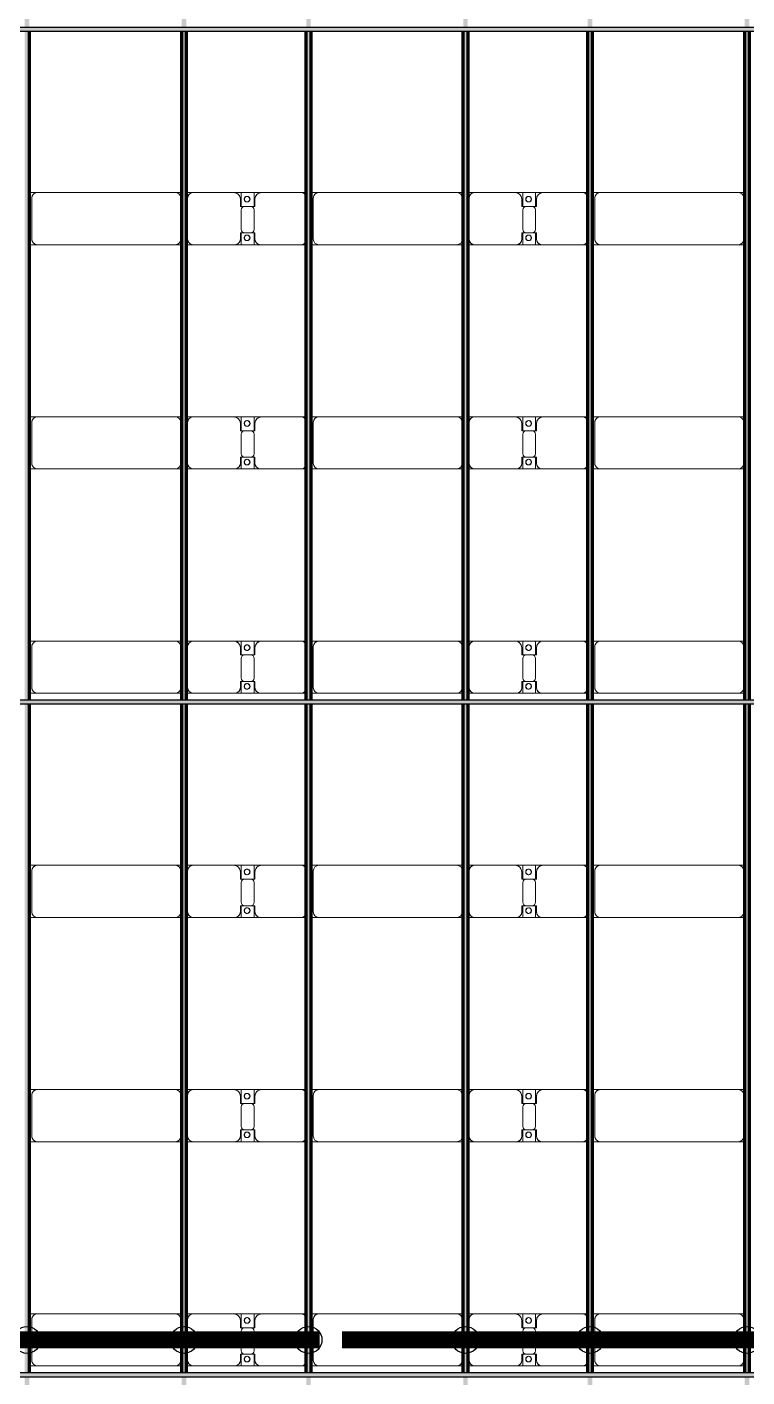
# Model space of a CAD drawing. Header units: millimetres. Extents: x -268744 to 115753, y -96240 to -10461.
# Drawn here: x -104125 to -97705, y -64647 to -52607 of the extents above; entities that cross this region are included whole.
import ezdxf

# ---------------------------------------------------------------- set-up
doc = ezdxf.new("R2010")
doc.units = ezdxf.units.MM
doc.layers.add('A-GENM', color=13, linetype='Continuous', lineweight=9)
doc.layers.add('S-BEAM', color=12, linetype='Continuous', lineweight=9)
doc.layers.add('GC-HOP 40x60 GIA CUONG', color=1, linetype='Continuous')

# ---------------------------------------------------------------- blocks, each defined once
blk = doc.blocks.new('Dầm C52 - Hộp 40x60-V24-KHUNG KẾT CẤU BÈ PIN 1')
at = {"layer": 'S-BEAM', "lineweight": 25}
blk.add_hatch(color=4, dxfattribs=at).paths.add_polyline_path([(-145811, -20), (145811, -20), (145811, 20), (-145811, 20)])
at = {"layer": 'S-BEAM', "color": 4, "lineweight": 25}
for p, q in [((-145811, 20), (145811, 20)), ((145811, -20), (-145811, -20))]:
    blk.add_line(p, q, dxfattribs=at)
blk = doc.blocks.new('Dầm C52 - Hộp 40x60-V25-KHUNG KẾT CẤU BÈ PIN 1')
at = {"layer": 'S-BEAM', "lineweight": 25}
blk.add_hatch(color=4, dxfattribs=at).paths.add_polyline_path([(-145426, -20), (145811, -20), (145811, 20), (-145811, 20), (-145811, -20)])
at = {"layer": 'S-BEAM', "color": 4, "lineweight": 25}
for p, q in [((-145811, 20), (145811, 20)), ((145811, -20), (-145811, -20))]:
    blk.add_line(p, q, dxfattribs=at)
blk = doc.blocks.new('Dai phao do pin - DẢI PHAO ĐỠ PIN-V58-KHUNG KẾT CẤU BÈ PIN 1')
at = {"layer": 'A-GENM', "color": 7}
for p, q in [((4328, 242), (4398, 242)), ((4328, 242), (4398, 242)), ((5630, 242), (4400, 242)), ((5630, 242), (5688, 242)), ((5630, 242), (5688, 242)), ((5728, 242), (5790, 242)), ((5728, 242), (5790, 242)), ((6150, 242), (5790, 242)), ((6150, 242), (6332, 242)), ((6332, 242), (6150, 242)), ((6218, 242), (6400, 242)), ((6218, 116), (6218, 242)), ((6400, 242), (6218, 242)), ((6332, 242), (6332, 116)), ((6750, 242), (6400, 242)), ((6750, 242), (6798, 242)), ((6750, 242), (6798, 242)), ((6838, 242), (6910, 242)), ((6838, 242), (6910, 242)), ((8140, 242), (6910, 242)), ((8140, 242), (8198, 242)), ((8140, 242), (8198, 242)), ((8238, 242), (8300, 242)), ((8238, 242), (8300, 242)), ((8660, 242), (8300, 242)), ((8660, 242), (8842, 242)), ((8842, 242), (8660, 242)), ((8728, 242), (8910, 242)), ((8728, 116), (8728, 242)), ((8910, 242), (8728, 242)), ((8842, 242), (8842, 116)), ((9260, 242), (8910, 242)), ((9260, 242), (9308, 242)), ((9260, 242), (9308, 242)), ((9348, 242), (9420, 242)), ((9348, 242), (9420, 242)), ((10650, 242), (9420, 242)), ((10650, 242), (10708, 242)), ((10650, 242), (10708, 242)), ((4350, 192), (4350, -173)), ((5680, -173), (5680, 192)), ((5740, 192), (5740, -173)), ((6210, 118), (6210, 182)), ((6340, 182), (6340, 118)), ((6860, 192), (6860, -173)), ((8190, -173), (8190, 192)), ((8250, 192), (8250, -173)), ((8720, 118), (8720, 182)), ((8850, 182), (8850, 118)), ((9370, 192), (9370, -173)), ((10700, -173), (10700, 192)), ((6302, 118), (6210, 118)), ((6218, 88), (6218, -88)), ((6340, 118), (6248, 118)), ((6332, -88), (6332, 88)), ((8812, 118), (8720, 118)), ((8728, 88), (8728, -88)), ((8850, 118), (8758, 118)), ((8842, -88), (8842, 88)), ((6210, -173), (6210, -118)), ((6210, -118), (6302, -118)), ((6218, -223), (6218, -116)), ((6248, -118), (6340, -118)), ((6332, -116), (6332, -223)), ((6340, -118), (6340, -173)), ((8720, -173), (8720, -118)), ((8720, -118), (8812, -118)), ((8728, -223), (8728, -116)), ((8758, -118), (8850, -118)), ((8842, -116), (8842, -223)), ((8850, -118), (8850, -173)), ((4398, -223), (4328, -223)), ((4398, -223), (4328, -223)), ((4400, -223), (5630, -223)), ((5688, -223), (5630, -223)), ((5688, -223), (5630, -223)), ((5790, -223), (5728, -223)), ((5790, -223), (5728, -223)), ((5790, -223), (6160, -223)), ((6332, -223), (6160, -223)), ((6160, -223), (6332, -223)), ((6390, -223), (6218, -223)), ((6218, -223), (6390, -223)), ((6390, -223), (6750, -223)), ((6798, -223), (6750, -223)), ((6798, -223), (6750, -223)), ((6910, -223), (6838, -223)), ((6910, -223), (6838, -223)), ((6910, -223), (8140, -223)), ((8198, -223), (8140, -223)), ((8198, -223), (8140, -223)), ((8300, -223), (8238, -223)), ((8300, -223), (8238, -223)), ((8300, -223), (8670, -223)), ((8842, -223), (8670, -223)), ((8670, -223), (8842, -223)), ((8900, -223), (8728, -223)), ((8728, -223), (8900, -223)), ((8900, -223), (9260, -223)), ((9308, -223), (9260, -223)), ((9308, -223), (9260, -223)), ((9420, -223), (9348, -223)), ((9420, -223), (9348, -223)), ((9420, -223), (10650, -223)), ((10708, -223), (10650, -223)), ((10708, -223), (10650, -223))]:
    blk.add_line(p, q, dxfattribs=at)
for centre, radius, start, end in [((4400, 192), 50, 90, 180), ((5630, 192), 50, 360, 90), ((5630, 192), 50, 60, 90), ((5790, 192), 50, 90, 180), ((6150, 182), 60, 360, 90), ((6400, 182), 60, 90, 180), ((6750, 192), 50, 30, 90), ((6910, 192), 50, 90, 180), ((8140, 192), 50, 360, 90), ((8140, 192), 50, 60, 90), ((8300, 192), 50, 90, 180), ((8660, 182), 60, 360, 90), ((8910, 182), 60, 90, 180), ((9260, 192), 50, 30, 90), ((9420, 192), 50, 90, 180), ((10650, 192), 50, 360, 90), ((10650, 192), 50, 60, 90), ((4400, 192), 50, 150, 180), ((4400, 192), 50, 105, 135), ((5630, 192), 50, 15, 30), ((5790, 192), 50, 105, 180), ((6150, 182), 60, 360, 60), ((6269, 183), 25, 0, 180), ((6269, 183), 25, 0, 165), ((6269, 183), 25, 180, 0), ((6271, 183), 25, 0, 180), ((6271, 183), 25, 90, 180), ((6271, 183), 25, 180, 360), ((6271, 183), 25, 180, 300), ((6269, 183), 25, 210, 0), ((6271, 183), 25, 15, 75), ((6271, 183), 25, 330, 345), ((6400, 182), 60, 120, 180), ((6750, 192), 50, 30, 75), ((6910, 192), 50, 150, 180), ((6910, 192), 50, 105, 135), ((8140, 192), 50, 15, 30), ((8300, 192), 50, 105, 180), ((8660, 182), 60, 360, 60), ((8779, 183), 25, 360, 180), ((8779, 183), 25, 360, 165), ((8779, 183), 25, 180, 360), ((8781, 183), 25, 0, 180), ((8781, 183), 25, 90, 180), ((8781, 183), 25, 180, 360), ((8781, 183), 25, 180, 300), ((8779, 183), 25, 210, 360), ((8781, 183), 25, 15, 75), ((8781, 183), 25, 330, 345), ((8910, 182), 60, 120, 180), ((9260, 192), 50, 30, 75), ((9420, 192), 50, 150, 180), ((9420, 192), 50, 105, 135), ((10650, 192), 50, 15, 30), ((6248, 88), 30, 90, 180), ((6302, 88), 30, 360, 90), ((8758, 88), 30, 90, 180), ((8812, 88), 30, 360, 90), ((6248, -88), 30, 180, 270), ((6302, -88), 30, 270, 0), ((8758, -88), 30, 180, 270), ((8812, -88), 30, 270, 360), ((4400, -173), 50, 180, 270), ((4400, -173), 50, 180, 210), ((4400, -173), 50, 240, 268.5962), ((5630, -173), 50, 270, 360), ((5630, -173), 50, 285, 300), ((5630, -173), 50, 330, 360), ((5790, -173), 50, 180, 270), ((5790, -173), 50, 180, 255), ((6160, -173), 50, 270, 360), ((6160, -173), 50, 285, 360), ((6269, -162), 25, 0, 180), ((6269, -162), 25, 105, 165), ((6269, -162), 25, 180, 0), ((6269, -162), 25, 195, 0), ((6271, -162), 25, 360, 180), ((6271, -162), 25, 105, 180), ((6271, -162), 25, 180, 360), ((6271, -162), 25, 180, 270), ((6269, -162), 25, 0, 75), ((6271, -162), 25, 15, 75), ((6271, -162), 25, 285, 345), ((6390, -173), 50, 180, 270), ((6390, -173), 50, 180, 255), ((6750, -173), 50, 270, 330), ((6750, -173), 50, 285, 330), ((6910, -173), 50, 180, 270), ((6910, -173), 50, 180, 210), ((6910, -173), 50, 240, 270), ((8140, -173), 50, 270, 0), ((8140, -173), 50, 285, 300), ((8140, -173), 50, 330, 360), ((8300, -173), 50, 180, 270), ((8300, -173), 50, 180, 255), ((8670, -173), 50, 270, 0), ((8670, -173), 50, 285, 0), ((8779, -162), 25, 0, 180), ((8779, -162), 25, 105, 165), ((8779, -162), 25, 180, 0), ((8779, -162), 25, 195, 0), ((8781, -162), 25, 0, 180), ((8781, -162), 25, 105, 180), ((8781, -162), 25, 180, 360), ((8781, -162), 25, 180, 270), ((8779, -162), 25, 0, 75), ((8781, -162), 25, 15, 75), ((8781, -162), 25, 285, 345), ((8900, -173), 50, 180, 270), ((8900, -173), 50, 180, 255), ((9260, -173), 50, 270, 330), ((9260, -173), 50, 285, 330), ((9420, -173), 50, 180, 270), ((9420, -173), 50, 180, 210), ((9420, -173), 50, 240, 270), ((10650, -173), 50, 270, 360), ((10650, -173), 50, 285, 300), ((10650, -173), 50, 330, 360)]:
    blk.add_arc(centre, radius, start, end, dxfattribs=at)
blk = doc.blocks.new('Dai phao do pin - DẢI PHAO ĐỠ PIN-V59-KHUNG KẾT CẤU BÈ PIN 1')
at = {"layer": 'A-GENM', "color": 7}
for p, q in [((4328, 242), (4398, 242)), ((4328, 242), (4398, 242)), ((5630, 242), (4400, 242)), ((5630, 242), (5688, 242)), ((5630, 242), (5688, 242)), ((5728, 242), (5790, 242)), ((5728, 242), (5790, 242)), ((6150, 242), (5790, 242)), ((6150, 242), (6332, 242)), ((6332, 242), (6150, 242)), ((6218, 242), (6400, 242)), ((6218, 116), (6218, 242)), ((6400, 242), (6218, 242)), ((6332, 242), (6332, 116)), ((6750, 242), (6400, 242)), ((6750, 242), (6798, 242)), ((6750, 242), (6798, 242)), ((6838, 242), (6910, 242)), ((6838, 242), (6910, 242)), ((8140, 242), (6910, 242)), ((8140, 242), (8198, 242)), ((8140, 242), (8198, 242)), ((8238, 242), (8300, 242)), ((8238, 242), (8300, 242)), ((8660, 242), (8300, 242)), ((8660, 242), (8842, 242)), ((8842, 242), (8660, 242)), ((8728, 242), (8910, 242)), ((8728, 116), (8728, 242)), ((8910, 242), (8728, 242)), ((8842, 242), (8842, 116)), ((9260, 242), (8910, 242)), ((9260, 242), (9308, 242)), ((9260, 242), (9308, 242)), ((9348, 242), (9420, 242)), ((9348, 242), (9420, 242)), ((10650, 242), (9420, 242)), ((10650, 242), (10708, 242)), ((10650, 242), (10708, 242)), ((4350, 192), (4350, -173)), ((5680, -173), (5680, 192)), ((5740, 192), (5740, -173)), ((6210, 118), (6210, 182)), ((6340, 182), (6340, 118)), ((6860, 192), (6860, -173)), ((8190, -173), (8190, 192)), ((8250, 192), (8250, -173)), ((8720, 118), (8720, 182)), ((8850, 182), (8850, 118)), ((9370, 192), (9370, -173)), ((10700, -173), (10700, 192)), ((6302, 118), (6210, 118)), ((6218, 88), (6218, -88)), ((6340, 118), (6248, 118)), ((6332, -88), (6332, 88)), ((8812, 118), (8720, 118)), ((8728, 88), (8728, -88)), ((8850, 118), (8758, 118)), ((8842, -88), (8842, 88)), ((6210, -173), (6210, -118)), ((6210, -118), (6302, -118)), ((6218, -223), (6218, -116)), ((6248, -118), (6340, -118)), ((6332, -116), (6332, -223)), ((6340, -118), (6340, -173)), ((8720, -173), (8720, -118)), ((8720, -118), (8812, -118)), ((8728, -223), (8728, -116)), ((8758, -118), (8850, -118)), ((8842, -116), (8842, -223)), ((8850, -118), (8850, -173)), ((4398, -223), (4328, -223)), ((4398, -223), (4328, -223)), ((4400, -223), (5630, -223)), ((5688, -223), (5630, -223)), ((5688, -223), (5630, -223)), ((5790, -223), (5728, -223)), ((5790, -223), (5728, -223)), ((5790, -223), (6160, -223)), ((6332, -223), (6160, -223)), ((6160, -223), (6332, -223)), ((6390, -223), (6218, -223)), ((6218, -223), (6390, -223)), ((6390, -223), (6750, -223)), ((6798, -223), (6750, -223)), ((6798, -223), (6750, -223)), ((6910, -223), (6838, -223)), ((6910, -223), (6838, -223)), ((6910, -223), (8140, -223)), ((8198, -223), (8140, -223)), ((8198, -223), (8140, -223)), ((8300, -223), (8238, -223)), ((8300, -223), (8238, -223)), ((8300, -223), (8670, -223)), ((8842, -223), (8670, -223)), ((8670, -223), (8842, -223)), ((8900, -223), (8728, -223)), ((8728, -223), (8900, -223)), ((8900, -223), (9260, -223)), ((9308, -223), (9260, -223)), ((9308, -223), (9260, -223)), ((9420, -223), (9348, -223)), ((9420, -223), (9348, -223)), ((9420, -223), (10650, -223)), ((10708, -223), (10650, -223)), ((10708, -223), (10650, -223))]:
    blk.add_line(p, q, dxfattribs=at)
for centre, radius, start, end in [((4400, 192), 50, 90, 180), ((5630, 192), 50, 360, 90), ((5630, 192), 50, 60, 90), ((5790, 192), 50, 90, 180), ((6150, 182), 60, 360, 90), ((6400, 182), 60, 90, 180), ((6750, 192), 50, 30, 90), ((6910, 192), 50, 90, 180), ((8140, 192), 50, 360, 90), ((8140, 192), 50, 60, 90), ((8300, 192), 50, 90, 180), ((8660, 182), 60, 360, 90), ((8910, 182), 60, 90, 180), ((9260, 192), 50, 30, 90), ((9420, 192), 50, 90, 180), ((10650, 192), 50, 360, 90), ((10650, 192), 50, 60, 90), ((4400, 192), 50, 150, 180), ((4400, 192), 50, 105, 135), ((5630, 192), 50, 15, 30), ((5790, 192), 50, 105, 180), ((6150, 182), 60, 360, 60), ((6269, 183), 25, 0, 180), ((6269, 183), 25, 0, 165), ((6269, 183), 25, 180, 0), ((6271, 183), 25, 0, 180), ((6271, 183), 25, 90, 180), ((6271, 183), 25, 180, 360), ((6271, 183), 25, 180, 300), ((6269, 183), 25, 210, 0), ((6271, 183), 25, 15, 75), ((6271, 183), 25, 330, 345), ((6400, 182), 60, 120, 180), ((6750, 192), 50, 30, 75), ((6910, 192), 50, 150, 180), ((6910, 192), 50, 105, 135), ((8140, 192), 50, 15, 30), ((8300, 192), 50, 105, 180), ((8660, 182), 60, 360, 60), ((8779, 183), 25, 360, 180), ((8779, 183), 25, 360, 165), ((8779, 183), 25, 180, 360), ((8781, 183), 25, 0, 180), ((8781, 183), 25, 90, 180), ((8781, 183), 25, 180, 360), ((8781, 183), 25, 180, 300), ((8779, 183), 25, 210, 360), ((8781, 183), 25, 15, 75), ((8781, 183), 25, 330, 345), ((8910, 182), 60, 120, 180), ((9260, 192), 50, 30, 75), ((9420, 192), 50, 150, 180), ((9420, 192), 50, 105, 135), ((10650, 192), 50, 15, 30), ((6248, 88), 30, 90, 180), ((6302, 88), 30, 360, 90), ((8758, 88), 30, 90, 180), ((8812, 88), 30, 360, 90), ((6248, -88), 30, 180, 270), ((6302, -88), 30, 270, 0), ((8758, -88), 30, 180, 270), ((8812, -88), 30, 270, 360), ((4400, -173), 50, 180, 270), ((4400, -173), 50, 180, 210), ((4400, -173), 50, 240, 268.5962), ((5630, -173), 50, 270, 360), ((5630, -173), 50, 285, 300), ((5630, -173), 50, 330, 360), ((5790, -173), 50, 180, 270), ((5790, -173), 50, 180, 255), ((6160, -173), 50, 270, 360), ((6160, -173), 50, 285, 360), ((6269, -162), 25, 0, 180), ((6269, -162), 25, 105, 165), ((6269, -162), 25, 180, 0), ((6269, -162), 25, 195.7285, 0), ((6271, -162), 25, 360, 180), ((6271, -162), 25, 105, 180), ((6271, -162), 25, 180, 360), ((6271, -162), 25, 180, 270), ((6269, -162), 25, 0, 75), ((6271, -162), 25, 15, 75), ((6271, -162), 25, 285, 345), ((6390, -173), 50, 180, 270), ((6390, -173), 50, 180, 255), ((6750, -173), 50, 270, 330), ((6750, -173), 50, 285, 330), ((6910, -173), 50, 180, 270), ((6910, -173), 50, 180, 210), ((6910, -173), 50, 240, 270), ((8140, -173), 50, 270, 0), ((8140, -173), 50, 285, 300), ((8140, -173), 50, 330, 360), ((8300, -173), 50, 180, 270), ((8300, -173), 50, 180, 255), ((8670, -173), 50, 270, 0), ((8670, -173), 50, 285, 0), ((8779, -162), 25, 0, 180), ((8779, -162), 25, 105, 165), ((8779, -162), 25, 180, 0), ((8779, -162), 25, 195.7285, 0), ((8781, -162), 25, 0, 180), ((8781, -162), 25, 105, 180), ((8781, -162), 25, 180, 360), ((8781, -162), 25, 180, 270), ((8779, -162), 25, 0, 75), ((8781, -162), 25, 15, 75), ((8781, -162), 25, 285, 345), ((8900, -173), 50, 180, 270), ((8900, -173), 50, 180, 255), ((9260, -173), 50, 270, 330), ((9260, -173), 50, 285, 330), ((9420, -173), 50, 180, 270), ((9420, -173), 50, 180, 210), ((9420, -173), 50, 240, 270), ((10650, -173), 50, 270, 360), ((10650, -173), 50, 285, 300), ((10650, -173), 50, 330, 360)]:
    blk.add_arc(centre, radius, start, end, dxfattribs=at)
blk = doc.blocks.new('Dai phao do pin - DẢI PHAO ĐỠ PIN-V60-KHUNG KẾT CẤU BÈ PIN 1')
at = {"layer": 'A-GENM', "color": 7}
for p, q in [((4328, 242), (4400, 242)), ((4328, 242), (4400, 242)), ((5630, 242), (4400, 242)), ((5630, 242), (5688, 242)), ((5630, 242), (5688, 242)), ((5728, 242), (5790, 242)), ((5728, 242), (5790, 242)), ((6150, 242), (5790, 242)), ((6150, 242), (6332, 242)), ((6332, 242), (6150, 242)), ((6218, 242), (6400, 242)), ((6218, 116), (6218, 242)), ((6400, 242), (6218, 242)), ((6332, 242), (6332, 116)), ((6750, 242), (6400, 242)), ((6750, 242), (6798, 242)), ((6750, 242), (6798, 242)), ((6838, 242), (6910, 242)), ((6838, 242), (6910, 242)), ((8140, 242), (6910, 242)), ((8140, 242), (8198, 242)), ((8140, 242), (8198, 242)), ((8238, 242), (8300, 242)), ((8238, 242), (8300, 242)), ((8660, 242), (8300, 242)), ((8660, 242), (8842, 242)), ((8842, 242), (8660, 242)), ((8728, 242), (8910, 242)), ((8728, 116), (8728, 242)), ((8910, 242), (8728, 242)), ((8842, 242), (8842, 116)), ((9260, 242), (8910, 242)), ((9260, 242), (9308, 242)), ((9260, 242), (9308, 242)), ((9348, 242), (9420, 242)), ((9348, 242), (9420, 242)), ((10650, 242), (9420, 242)), ((10650, 242), (10708, 242)), ((10650, 242), (10708, 242)), ((4350, 192), (4350, -173)), ((5680, -173), (5680, 192)), ((5740, 192), (5740, -173)), ((6210, 118), (6210, 182)), ((6340, 182), (6340, 118)), ((6860, 192), (6860, -173)), ((8190, -173), (8190, 192)), ((8250, 192), (8250, -173)), ((8720, 118), (8720, 182)), ((8850, 182), (8850, 118)), ((9370, 192), (9370, -173)), ((10700, -173), (10700, 192)), ((6302, 118), (6210, 118)), ((6218, 88), (6218, -88)), ((6340, 118), (6248, 118)), ((6332, -88), (6332, 88)), ((8812, 118), (8720, 118)), ((8728, 88), (8728, -88)), ((8850, 118), (8758, 118)), ((8842, -88), (8842, 88)), ((6210, -173), (6210, -118)), ((6210, -118), (6302, -118)), ((6218, -223), (6218, -116)), ((6248, -118), (6340, -118)), ((6332, -116), (6332, -223)), ((6340, -118), (6340, -173)), ((8720, -173), (8720, -118)), ((8720, -118), (8812, -118)), ((8728, -223), (8728, -116)), ((8758, -118), (8850, -118)), ((8842, -116), (8842, -223)), ((8850, -118), (8850, -173)), ((4398, -223), (4328, -223)), ((4398, -223), (4328, -223)), ((4400, -223), (5630, -223)), ((5688, -223), (5630, -223)), ((5688, -223), (5630, -223)), ((5790, -223), (5728, -223)), ((5790, -223), (5728, -223)), ((5790, -223), (6160, -223)), ((6332, -223), (6160, -223)), ((6160, -223), (6332, -223)), ((6390, -223), (6218, -223)), ((6218, -223), (6390, -223)), ((6390, -223), (6750, -223)), ((6798, -223), (6750, -223)), ((6798, -223), (6750, -223)), ((6910, -223), (6838, -223)), ((6910, -223), (6838, -223)), ((6910, -223), (8140, -223)), ((8198, -223), (8140, -223)), ((8198, -223), (8140, -223)), ((8300, -223), (8238, -223)), ((8300, -223), (8238, -223)), ((8300, -223), (8670, -223)), ((8842, -223), (8670, -223)), ((8670, -223), (8842, -223)), ((8900, -223), (8728, -223)), ((8728, -223), (8900, -223)), ((8900, -223), (9260, -223)), ((9308, -223), (9260, -223)), ((9308, -223), (9260, -223)), ((9420, -223), (9348, -223)), ((9420, -223), (9348, -223)), ((9420, -223), (10650, -223)), ((10708, -223), (10650, -223)), ((10708, -223), (10650, -223))]:
    blk.add_line(p, q, dxfattribs=at)
for centre, radius, start, end in [((4400, 192), 50, 90, 180), ((5630, 192), 50, 360, 90), ((5630, 192), 50, 60, 90), ((5790, 192), 50, 90, 180), ((6150, 182), 60, 360, 90), ((6400, 182), 60, 90, 180), ((6750, 192), 50, 30, 90), ((6910, 192), 50, 90, 180), ((8140, 192), 50, 360, 90), ((8140, 192), 50, 60, 90), ((8300, 192), 50, 90, 180), ((8660, 182), 60, 360, 90), ((8910, 182), 60, 90, 180), ((9260, 192), 50, 30, 90), ((9420, 192), 50, 90, 180), ((10650, 192), 50, 360, 90), ((10650, 192), 50, 60, 90), ((4400, 192), 50, 150, 180), ((4400, 192), 50, 105, 135), ((5630, 192), 50, 15, 30), ((5790, 192), 50, 105, 180), ((6150, 182), 60, 360, 60), ((6269, 183), 25, 0, 180), ((6269, 183), 25, 0, 165), ((6269, 183), 25, 180, 0), ((6271, 183), 25, 0, 180), ((6271, 183), 25, 90, 180), ((6271, 183), 25, 180, 360), ((6271, 183), 25, 180, 300), ((6269, 183), 25, 210, 0), ((6271, 183), 25, 15, 75), ((6271, 183), 25, 330, 345), ((6400, 182), 60, 120, 180), ((6750, 192), 50, 30, 75), ((6910, 192), 50, 150, 180), ((6910, 192), 50, 105, 135), ((8140, 192), 50, 15, 30), ((8300, 192), 50, 105, 180), ((8660, 182), 60, 360, 60), ((8779, 183), 25, 360, 180), ((8779, 183), 25, 360, 165), ((8779, 183), 25, 180, 360), ((8781, 183), 25, 0, 180), ((8781, 183), 25, 90, 180), ((8781, 183), 25, 180, 360), ((8781, 183), 25, 180, 300), ((8779, 183), 25, 210, 360), ((8781, 183), 25, 15, 75), ((8781, 183), 25, 330, 345), ((8910, 182), 60, 120, 180), ((9260, 192), 50, 30, 75), ((9420, 192), 50, 150, 180), ((9420, 192), 50, 105, 135), ((10650, 192), 50, 15, 30), ((6248, 88), 30, 90, 180), ((6302, 88), 30, 360, 90), ((8758, 88), 30, 90, 180), ((8812, 88), 30, 360, 90), ((6248, -88), 30, 180, 270), ((6302, -88), 30, 270, 0), ((8758, -88), 30, 180, 270), ((8812, -88), 30, 270, 360), ((4400, -173), 50, 180, 270), ((4400, -173), 50, 180, 210), ((4400, -173), 50, 240, 268.5962), ((5630, -173), 50, 270, 360), ((5630, -173), 50, 285, 300), ((5630, -173), 50, 330, 360), ((5790, -173), 50, 180, 270), ((5790, -173), 50, 180, 255), ((6160, -173), 50, 270, 360), ((6160, -173), 50, 285, 360), ((6269, -162), 25, 0, 180), ((6269, -162), 25, 105, 165), ((6269, -162), 25, 180, 0), ((6269, -162), 25, 195, 0), ((6271, -162), 25, 360, 180), ((6271, -162), 25, 105, 180), ((6271, -162), 25, 180, 360), ((6271, -162), 25, 180, 270), ((6269, -162), 25, 0, 75), ((6271, -162), 25, 15, 75), ((6271, -162), 25, 285, 345), ((6390, -173), 50, 180, 270), ((6390, -173), 50, 180, 255), ((6750, -173), 50, 270, 330), ((6750, -173), 50, 285, 330), ((6910, -173), 50, 180, 270), ((6910, -173), 50, 180, 210), ((6910, -173), 50, 240, 270), ((8140, -173), 50, 270, 0), ((8140, -173), 50, 285, 300), ((8140, -173), 50, 330, 360), ((8300, -173), 50, 180, 270), ((8300, -173), 50, 180, 255), ((8670, -173), 50, 270, 0), ((8670, -173), 50, 285, 0), ((8779, -162), 25, 0, 180), ((8779, -162), 25, 105, 165), ((8779, -162), 25, 180, 0), ((8779, -162), 25, 195, 0), ((8781, -162), 25, 0, 180), ((8781, -162), 25, 105, 180), ((8781, -162), 25, 180, 360), ((8781, -162), 25, 180, 270), ((8779, -162), 25, 0, 75), ((8781, -162), 25, 15, 75), ((8781, -162), 25, 285, 345), ((8900, -173), 50, 180, 270), ((8900, -173), 50, 180, 255), ((9260, -173), 50, 270, 330), ((9260, -173), 50, 285, 330), ((9420, -173), 50, 180, 270), ((9420, -173), 50, 180, 210), ((9420, -173), 50, 240, 270), ((10650, -173), 50, 270, 360), ((10650, -173), 50, 285, 300), ((10650, -173), 50, 330, 360)]:
    blk.add_arc(centre, radius, start, end, dxfattribs=at)
blk = doc.blocks.new('Dai phao do pin - DẢI PHAO ĐỠ PIN-V61-KHUNG KẾT CẤU BÈ PIN 1')
at = {"layer": 'A-GENM', "color": 7}
for p, q in [((4328, 242), (4400, 242)), ((4328, 242), (4400, 242)), ((5630, 242), (4400, 242)), ((5630, 242), (5688, 242)), ((5630, 242), (5688, 242)), ((5728, 242), (5790, 242)), ((5728, 242), (5790, 242)), ((6150, 242), (5790, 242)), ((6150, 242), (6332, 242)), ((6332, 242), (6150, 242)), ((6218, 242), (6400, 242)), ((6218, 116), (6218, 242)), ((6400, 242), (6218, 242)), ((6332, 242), (6332, 116)), ((6750, 242), (6400, 242)), ((6750, 242), (6798, 242)), ((6750, 242), (6798, 242)), ((6838, 242), (6910, 242)), ((6838, 242), (6910, 242)), ((8140, 242), (6910, 242)), ((8140, 242), (8198, 242)), ((8140, 242), (8198, 242)), ((8238, 242), (8300, 242)), ((8238, 242), (8300, 242)), ((8660, 242), (8300, 242)), ((8660, 242), (8842, 242)), ((8842, 242), (8660, 242)), ((8728, 242), (8910, 242)), ((8728, 116), (8728, 242)), ((8910, 242), (8728, 242)), ((8842, 242), (8842, 116)), ((9260, 242), (8910, 242)), ((9260, 242), (9308, 242)), ((9260, 242), (9308, 242)), ((9348, 242), (9420, 242)), ((9348, 242), (9420, 242)), ((10650, 242), (9420, 242)), ((10650, 242), (10708, 242)), ((10650, 242), (10708, 242)), ((4350, 192), (4350, -173)), ((5680, -173), (5680, 192)), ((5740, 192), (5740, -173)), ((6210, 118), (6210, 182)), ((6340, 182), (6340, 118)), ((6860, 192), (6860, -173)), ((8190, -173), (8190, 192)), ((8250, 192), (8250, -173)), ((8720, 118), (8720, 182)), ((8850, 182), (8850, 118)), ((9370, 192), (9370, -173)), ((10700, -173), (10700, 192)), ((6302, 118), (6210, 118)), ((6218, 88), (6218, -88)), ((6340, 118), (6248, 118)), ((6332, -88), (6332, 88)), ((8812, 118), (8720, 118)), ((8728, 88), (8728, -88)), ((8850, 118), (8758, 118)), ((8842, -88), (8842, 88)), ((6210, -173), (6210, -118)), ((6210, -118), (6302, -118)), ((6218, -223), (6218, -116)), ((6248, -118), (6340, -118)), ((6332, -116), (6332, -223)), ((6340, -118), (6340, -173)), ((8720, -173), (8720, -118)), ((8720, -118), (8812, -118)), ((8728, -223), (8728, -116)), ((8758, -118), (8850, -118)), ((8842, -116), (8842, -223)), ((8850, -118), (8850, -173)), ((4400, -223), (4328, -223)), ((4400, -223), (4328, -223)), ((4400, -223), (5630, -223)), ((5688, -223), (5630, -223)), ((5688, -223), (5630, -223)), ((5790, -223), (5728, -223)), ((5790, -223), (5728, -223)), ((5790, -223), (6160, -223)), ((6332, -223), (6160, -223)), ((6160, -223), (6332, -223)), ((6390, -223), (6218, -223)), ((6218, -223), (6390, -223)), ((6390, -223), (6750, -223)), ((6798, -223), (6750, -223)), ((6798, -223), (6750, -223)), ((6910, -223), (6838, -223)), ((6910, -223), (6838, -223)), ((6910, -223), (8140, -223)), ((8198, -223), (8140, -223)), ((8198, -223), (8140, -223)), ((8300, -223), (8238, -223)), ((8300, -223), (8238, -223)), ((8300, -223), (8670, -223)), ((8842, -223), (8670, -223)), ((8670, -223), (8842, -223)), ((8900, -223), (8728, -223)), ((8728, -223), (8900, -223)), ((8900, -223), (9260, -223)), ((9308, -223), (9260, -223)), ((9308, -223), (9260, -223)), ((9420, -223), (9348, -223)), ((9420, -223), (9348, -223)), ((9420, -223), (10650, -223)), ((10708, -223), (10650, -223)), ((10708, -223), (10650, -223))]:
    blk.add_line(p, q, dxfattribs=at)
for centre, radius, start, end in [((4400, 192), 50, 90, 180), ((5630, 192), 50, 360, 90), ((5630, 192), 50, 60, 90), ((5790, 192), 50, 90, 180), ((6150, 182), 60, 360, 90), ((6400, 182), 60, 90, 180), ((6750, 192), 50, 30, 90), ((6910, 192), 50, 90, 180), ((8140, 192), 50, 360, 90), ((8140, 192), 50, 60, 90), ((8300, 192), 50, 90, 180), ((8660, 182), 60, 360, 90), ((8910, 182), 60, 90, 180), ((9260, 192), 50, 30, 90), ((9420, 192), 50, 90, 180), ((10650, 192), 50, 360, 90), ((10650, 192), 50, 60, 90), ((4400, 192), 50, 150, 180), ((4400, 192), 50, 105, 135), ((5630, 192), 50, 15, 30), ((5790, 192), 50, 105, 180), ((6150, 182), 60, 360, 60), ((6269, 183), 25, 0, 180), ((6269, 183), 25, 0, 165), ((6269, 183), 25, 180, 0), ((6271, 183), 25, 0, 180), ((6271, 183), 25, 90, 180), ((6271, 183), 25, 180, 360), ((6271, 183), 25, 180, 300), ((6269, 183), 25, 210, 0), ((6271, 183), 25, 15, 75), ((6271, 183), 25, 330, 345), ((6400, 182), 60, 120, 180), ((6750, 192), 50, 30, 75), ((6910, 192), 50, 150, 180), ((6910, 192), 50, 105, 135), ((8140, 192), 50, 15, 30), ((8300, 192), 50, 105, 180), ((8660, 182), 60, 360, 60), ((8779, 183), 25, 360, 180), ((8779, 183), 25, 360, 165), ((8779, 183), 25, 180, 360), ((8781, 183), 25, 0, 180), ((8781, 183), 25, 90, 180), ((8781, 183), 25, 180, 360), ((8781, 183), 25, 180, 300), ((8779, 183), 25, 210, 360), ((8781, 183), 25, 15, 75), ((8781, 183), 25, 330, 345), ((8910, 182), 60, 120, 180), ((9260, 192), 50, 30, 75), ((9420, 192), 50, 150, 180), ((9420, 192), 50, 105, 135), ((10650, 192), 50, 15, 30), ((6248, 88), 30, 90, 180), ((6302, 88), 30, 360, 90), ((8758, 88), 30, 90, 180), ((8812, 88), 30, 360, 90), ((6248, -88), 30, 180, 270), ((6302, -88), 30, 270, 0), ((8758, -88), 30, 180, 270), ((8812, -88), 30, 270, 360), ((4400, -173), 50, 180, 270), ((4400, -173), 50, 180, 210), ((4400, -173), 50, 240, 270), ((5630, -173), 50, 270, 360), ((5630, -173), 50, 285, 300), ((5630, -173), 50, 330, 360), ((5790, -173), 50, 180, 270), ((5790, -173), 50, 180, 255), ((6160, -173), 50, 270, 360), ((6160, -173), 50, 285, 360), ((6269, -162), 25, 0, 180), ((6269, -162), 25, 105, 165), ((6269, -162), 25, 180, 0), ((6269, -162), 25, 195, 0), ((6271, -162), 25, 360, 180), ((6271, -162), 25, 105, 180), ((6271, -162), 25, 180, 360), ((6271, -162), 25, 180, 270), ((6269, -162), 25, 0, 75), ((6271, -162), 25, 15, 75), ((6271, -162), 25, 285, 345), ((6390, -173), 50, 180, 270), ((6390, -173), 50, 180, 255), ((6750, -173), 50, 270, 330), ((6750, -173), 50, 285, 330), ((6910, -173), 50, 180, 270), ((6910, -173), 50, 180, 210), ((6910, -173), 50, 240, 270), ((8140, -173), 50, 270, 0), ((8140, -173), 50, 285, 300), ((8140, -173), 50, 330, 360), ((8300, -173), 50, 180, 270), ((8300, -173), 50, 180, 255), ((8670, -173), 50, 270, 0), ((8670, -173), 50, 285, 0), ((8779, -162), 25, 0, 180), ((8779, -162), 25, 105, 165), ((8779, -162), 25, 180, 0), ((8779, -162), 25, 195, 0), ((8781, -162), 25, 0, 180), ((8781, -162), 25, 105, 180), ((8781, -162), 25, 180, 360), ((8781, -162), 25, 180, 270), ((8779, -162), 25, 0, 75), ((8781, -162), 25, 15, 75), ((8781, -162), 25, 285, 345), ((8900, -173), 50, 180, 270), ((8900, -173), 50, 180, 255), ((9260, -173), 50, 270, 330), ((9260, -173), 50, 285, 330), ((9420, -173), 50, 180, 270), ((9420, -173), 50, 180, 210), ((9420, -173), 50, 240, 270), ((10650, -173), 50, 270, 360), ((10650, -173), 50, 285, 300), ((10650, -173), 50, 330, 360)]:
    blk.add_arc(centre, radius, start, end, dxfattribs=at)
blk = doc.blocks.new('Dai phao do pin - DẢI PHAO ĐỠ PIN-V62-KHUNG KẾT CẤU BÈ PIN 1')
at = {"layer": 'A-GENM', "color": 7}
for p, q in [((4328, 242), (4398, 242)), ((4328, 242), (4398, 242)), ((5630, 242), (4400, 242)), ((5630, 242), (5688, 242)), ((5630, 242), (5688, 242)), ((5728, 242), (5790, 242)), ((5728, 242), (5790, 242)), ((6150, 242), (5790, 242)), ((6150, 242), (6332, 242)), ((6332, 242), (6150, 242)), ((6218, 242), (6400, 242)), ((6218, 116), (6218, 242)), ((6400, 242), (6218, 242)), ((6332, 242), (6332, 116)), ((6750, 242), (6400, 242)), ((6750, 242), (6798, 242)), ((6750, 242), (6798, 242)), ((6838, 242), (6910, 242)), ((6838, 242), (6910, 242)), ((8140, 242), (6910, 242)), ((8140, 242), (8198, 242)), ((8140, 242), (8198, 242)), ((8238, 242), (8300, 242)), ((8238, 242), (8300, 242)), ((8660, 242), (8300, 242)), ((8660, 242), (8842, 242)), ((8842, 242), (8660, 242)), ((8728, 242), (8910, 242)), ((8728, 116), (8728, 242)), ((8910, 242), (8728, 242)), ((8842, 242), (8842, 116)), ((9260, 242), (8910, 242)), ((9260, 242), (9308, 242)), ((9260, 242), (9308, 242)), ((9348, 242), (9420, 242)), ((9348, 242), (9420, 242)), ((10650, 242), (9420, 242)), ((10650, 242), (10708, 242)), ((10650, 242), (10708, 242)), ((4350, 192), (4350, -173)), ((5680, -173), (5680, 192)), ((5740, 192), (5740, -173)), ((6210, 118), (6210, 182)), ((6340, 182), (6340, 118)), ((6860, 192), (6860, -173)), ((8190, -173), (8190, 192)), ((8250, 192), (8250, -173)), ((8720, 118), (8720, 182)), ((8850, 182), (8850, 118)), ((9370, 192), (9370, -173)), ((10700, -173), (10700, 192)), ((6302, 118), (6210, 118)), ((6218, 88), (6218, -88)), ((6340, 118), (6248, 118)), ((6332, -88), (6332, 88)), ((8812, 118), (8720, 118)), ((8728, 88), (8728, -88)), ((8850, 118), (8758, 118)), ((8842, -88), (8842, 88)), ((6210, -173), (6210, -118)), ((6210, -118), (6302, -118)), ((6218, -223), (6218, -116)), ((6248, -118), (6340, -118)), ((6332, -116), (6332, -223)), ((6340, -118), (6340, -173)), ((8720, -173), (8720, -118)), ((8720, -118), (8812, -118)), ((8728, -223), (8728, -116)), ((8758, -118), (8850, -118)), ((8842, -116), (8842, -223)), ((8850, -118), (8850, -173)), ((4400, -223), (4328, -223)), ((4400, -223), (4328, -223)), ((4400, -223), (5630, -223)), ((5688, -223), (5630, -223)), ((5688, -223), (5630, -223)), ((5790, -223), (5728, -223)), ((5790, -223), (5728, -223)), ((5790, -223), (6160, -223)), ((6332, -223), (6160, -223)), ((6160, -223), (6332, -223)), ((6390, -223), (6218, -223)), ((6218, -223), (6390, -223)), ((6390, -223), (6750, -223)), ((6798, -223), (6750, -223)), ((6798, -223), (6750, -223)), ((6910, -223), (6838, -223)), ((6910, -223), (6838, -223)), ((6910, -223), (8140, -223)), ((8198, -223), (8140, -223)), ((8198, -223), (8140, -223)), ((8300, -223), (8238, -223)), ((8300, -223), (8238, -223)), ((8300, -223), (8670, -223)), ((8842, -223), (8670, -223)), ((8670, -223), (8842, -223)), ((8900, -223), (8728, -223)), ((8728, -223), (8900, -223)), ((8900, -223), (9260, -223)), ((9308, -223), (9260, -223)), ((9308, -223), (9260, -223)), ((9420, -223), (9348, -223)), ((9420, -223), (9348, -223)), ((9420, -223), (10650, -223)), ((10708, -223), (10650, -223)), ((10708, -223), (10650, -223))]:
    blk.add_line(p, q, dxfattribs=at)
for centre, radius, start, end in [((4400, 192), 50, 90, 180), ((5630, 192), 50, 360, 90), ((5630, 192), 50, 60, 90), ((5790, 192), 50, 90, 180), ((6150, 182), 60, 360, 90), ((6400, 182), 60, 90, 180), ((6750, 192), 50, 30, 90), ((6910, 192), 50, 90, 180), ((8140, 192), 50, 360, 90), ((8140, 192), 50, 60, 90), ((8300, 192), 50, 90, 180), ((8660, 182), 60, 360, 90), ((8910, 182), 60, 90, 180), ((9260, 192), 50, 30, 90), ((9420, 192), 50, 90, 180), ((10650, 192), 50, 360, 90), ((10650, 192), 50, 60, 90), ((4400, 192), 50, 150, 180), ((4400, 192), 50, 105, 135), ((5630, 192), 50, 15, 30), ((5790, 192), 50, 105, 180), ((6150, 182), 60, 360, 60), ((6269, 183), 25, 0, 180), ((6269, 183), 25, 0, 165), ((6269, 183), 25, 180, 0), ((6271, 183), 25, 0, 180), ((6271, 183), 25, 90, 180), ((6271, 183), 25, 180, 360), ((6271, 183), 25, 180, 300), ((6269, 183), 25, 210, 0), ((6271, 183), 25, 15, 75), ((6271, 183), 25, 330, 345), ((6400, 182), 60, 120, 180), ((6750, 192), 50, 30, 75), ((6910, 192), 50, 150, 180), ((6910, 192), 50, 105, 135), ((8140, 192), 50, 15, 30), ((8300, 192), 50, 105, 180), ((8660, 182), 60, 360, 60), ((8779, 183), 25, 360, 180), ((8779, 183), 25, 360, 165), ((8779, 183), 25, 180, 360), ((8781, 183), 25, 0, 180), ((8781, 183), 25, 90, 180), ((8781, 183), 25, 180, 360), ((8781, 183), 25, 180, 300), ((8779, 183), 25, 210, 360), ((8781, 183), 25, 15, 75), ((8781, 183), 25, 330, 345), ((8910, 182), 60, 120, 180), ((9260, 192), 50, 30, 75), ((9420, 192), 50, 150, 180), ((9420, 192), 50, 105, 135), ((10650, 192), 50, 15, 30), ((6248, 88), 30, 90, 180), ((6302, 88), 30, 360, 90), ((8758, 88), 30, 90, 180), ((8812, 88), 30, 360, 90), ((6248, -88), 30, 180, 270), ((6302, -88), 30, 270, 0), ((8758, -88), 30, 180, 270), ((8812, -88), 30, 270, 360), ((4400, -173), 50, 180, 270), ((4400, -173), 50, 180, 210), ((4400, -173), 50, 240, 270), ((5630, -173), 50, 270, 360), ((5630, -173), 50, 285, 300), ((5630, -173), 50, 330, 360), ((5790, -173), 50, 180, 270), ((5790, -173), 50, 180, 255), ((6160, -173), 50, 270, 360), ((6160, -173), 50, 285, 360), ((6269, -162), 25, 0, 180), ((6269, -162), 25, 105, 165), ((6269, -162), 25, 180, 0), ((6269, -162), 25, 195, 0), ((6271, -162), 25, 360, 180), ((6271, -162), 25, 105, 180), ((6271, -162), 25, 180, 360), ((6271, -162), 25, 180, 270), ((6269, -162), 25, 0, 75), ((6271, -162), 25, 15, 75), ((6271, -162), 25, 285, 345), ((6390, -173), 50, 180, 270), ((6390, -173), 50, 180, 255), ((6750, -173), 50, 270, 330), ((6750, -173), 50, 285, 330), ((6910, -173), 50, 180, 270), ((6910, -173), 50, 180, 210), ((6910, -173), 50, 240, 270), ((8140, -173), 50, 270, 0), ((8140, -173), 50, 285, 300), ((8140, -173), 50, 330, 360), ((8300, -173), 50, 180, 270), ((8300, -173), 50, 180, 255), ((8670, -173), 50, 270, 0), ((8670, -173), 50, 285, 0), ((8779, -162), 25, 0, 180), ((8779, -162), 25, 105, 165), ((8779, -162), 25, 180, 0), ((8779, -162), 25, 195, 0), ((8781, -162), 25, 0, 180), ((8781, -162), 25, 105, 180), ((8781, -162), 25, 180, 360), ((8781, -162), 25, 180, 270), ((8779, -162), 25, 0, 75), ((8781, -162), 25, 15, 75), ((8781, -162), 25, 285, 345), ((8900, -173), 50, 180, 270), ((8900, -173), 50, 180, 255), ((9260, -173), 50, 270, 330), ((9260, -173), 50, 285, 330), ((9420, -173), 50, 180, 270), ((9420, -173), 50, 180, 210), ((9420, -173), 50, 240, 270), ((10650, -173), 50, 270, 360), ((10650, -173), 50, 285, 300), ((10650, -173), 50, 330, 360)]:
    blk.add_arc(centre, radius, start, end, dxfattribs=at)
blk = doc.blocks.new('Dầm C52 - Dầm C52-V1-KHUNG KẾT CẤU BÈ PIN 1')
at = {"layer": 'S-BEAM', "lineweight": 140}
h = blk.add_hatch(color=1, dxfattribs=at)
h.paths.add_polyline_path([(-25481, 20), (-25481, -20), (-25441, -20), (-25445, 20)])
h.paths.add_polyline_path([(-25401, -20), (-19441, -20), (-19443, 20), (-25401, 20)])
h.paths.add_polyline_path([(-19401, 20), (-19401, -20), (-13441, -20), (-13441, 20), (-18981, 20)])
h.paths.add_polyline_path([(-13401, -20), (-7441, -20), (-7441, 20), (-13401, 20)])
h.paths.add_polyline_path([(-7401, 20), (-7401, -20), (-1441, -20), (-1441, 20), (-6977, 20)])
h.paths.add_polyline_path([(-1401, -20), (4559, -20), (4559, 20), (-1401, 20)])
h.paths.add_polyline_path([(4599, 20), (4599, -20), (10559, -20), (10559, 20), (5027, 20)])
h.paths.add_polyline_path([(10599, -20), (16559, -20), (16559, 20), (10599, 20)])
h.paths.add_polyline_path([(16599, 20), (16599, -20), (22559, -20), (22559, 20), (17032, 20)])
h.paths.add_polyline_path([(22599, -20), (25259, -20), (25259, 20), (22599, 20)])
h.paths.add_polyline_path([(25299, -20), (25481, -20), (25481, 20), (25299, 20)])
at = {"layer": 'S-BEAM', "color": 1, "lineweight": 140}
for p, q in [((-13441, -20), (-19401, -20)), ((-7441, -20), (-13401, -20))]:
    blk.add_line(p, q, dxfattribs=at)
blk = doc.blocks.new('Dầm C52 - Dầm C52-102503-KHUNG KẾT CẤU BÈ PIN 1')
at = {"layer": 'S-BEAM', "lineweight": 140}
h = blk.add_hatch(color=1, dxfattribs=at)
h.paths.add_polyline_path([(-25481, 20), (-25481, -20), (-25441, -20), (-25441, 20)])
h.paths.add_polyline_path([(-25401, 20), (-25401, -20), (-19441, -20), (-19443, 20), (-24983, 20)])
h.paths.add_polyline_path([(-19401, 20), (-19401, -20), (-13441, -20), (-13441, 20), (-17596, 20)])
h.paths.add_polyline_path([(-13401, -20), (-7441, -20), (-7441, 20), (-13401, 20)])
h.paths.add_polyline_path([(-7401, -20), (-1441, -20), (-1441, 20), (-7401, 20)])
h.paths.add_polyline_path([(-1401, -20), (4559, -20), (4559, 20), (-1401, 20)])
h.paths.add_polyline_path([(4599, -20), (10559, -20), (10559, 20), (4599, 20)])
h.paths.add_polyline_path([(10599, 20), (10599, -20), (16559, -20), (16559, 20), (11953, 20)])
h.paths.add_polyline_path([(16599, -20), (22559, -20), (22559, 20), (16599, 20)])
h.paths.add_polyline_path([(22599, -20), (25259, -20), (25259, 20), (22599, 20)])
h.paths.add_polyline_path([(25299, -20), (25442, -20), (25442, 20), (25299, 20)])
at = {"layer": 'S-BEAM', "color": 1, "lineweight": 140}
for p, q in [((-19401, 20), (-13441, 20)), ((-13401, 20), (-7441, 20)), ((-13441, -20), (-19401, -20)), ((-7441, -20), (-13401, -20))]:
    blk.add_line(p, q, dxfattribs=at)
blk = doc.blocks.new('Dầm C52 - Dầm C52-V21-KHUNG KẾT CẤU BÈ PIN 1')
at = {"layer": 'S-BEAM', "lineweight": 140}
h = blk.add_hatch(color=1, dxfattribs=at)
h.paths.add_polyline_path([(-25481, 20), (-25481, -20), (-25441, -20), (-25445, 20)])
h.paths.add_polyline_path([(-25401, 20), (-25401, -20), (-19441, -20), (-19443, 20), (-24983, 20)])
h.paths.add_polyline_path([(-19401, 6), (-19401, -20), (-13441, -20), (-13441, 20), (-19401, 20)])
h.paths.add_polyline_path([(-13401, 6), (-13401, -20), (-7441, -20), (-7441, 20), (-13401, 20)])
h.paths.add_polyline_path([(-7401, -20), (-1441, -20), (-1441, 20), (-7401, 20), (-7401, 6)])
h.paths.add_polyline_path([(-1401, 6), (-1401, -20), (4559, -20), (4559, 20), (-1401, 20)])
h.paths.add_polyline_path([(4599, 20), (4599, -20), (10559, -20), (10559, 20), (5027, 20)])
h.paths.add_polyline_path([(10599, 6), (10599, -20), (16559, -20), (16559, 20), (10599, 20)])
h.paths.add_polyline_path([(16599, -20), (22559, -20), (22559, 20), (16599, 20), (16599, 6)])
h.paths.add_polyline_path([(22599, 6), (22599, -20), (25259, -20), (25259, 20), (22599, 20)])
h.paths.add_polyline_path([(25299, -20), (25481, -20), (25481, 20), (25299, 20), (25299, 6)])
at = {"layer": 'S-BEAM', "color": 1, "lineweight": 140}
for p, q in [((-19401, 20), (-13441, 20)), ((-13401, 20), (-7441, 20)), ((-13441, -20), (-19401, -20)), ((-7441, -20), (-13401, -20))]:
    blk.add_line(p, q, dxfattribs=at)
blk = doc.blocks.new('Dầm C52 - Dầm C52-V2-KHUNG KẾT CẤU BÈ PIN 1')
at = {"layer": 'S-BEAM', "lineweight": 140}
h = blk.add_hatch(color=1, dxfattribs=at)
h.paths.add_polyline_path([(-25481, 20), (-25481, -20), (-25441, -20), (-25441, 20)])
h.paths.add_polyline_path([(-25401, 20), (-25401, -20), (-19441, -20), (-19443, 20), (-24983, 20)])
h.paths.add_polyline_path([(-19401, 20), (-19401, -20), (-13441, -20), (-13441, 20), (-18520, 20)])
h.paths.add_polyline_path([(-13401, -20), (-7441, -20), (-7441, 20), (-13401, 20)])
h.paths.add_polyline_path([(-7401, 20), (-7401, -20), (-1441, -20), (-1441, 20), (-6515, 20)])
h.paths.add_polyline_path([(-1401, 20), (-1401, -20), (4559, -20), (4559, 20), (-975, 20)])
h.paths.add_polyline_path([(4599, -20), (10559, -20), (10559, 20), (4599, 20)])
h.paths.add_polyline_path([(10599, -20), (16559, -20), (16559, 20), (10599, 20)])
h.paths.add_polyline_path([(16599, 20), (16599, -20), (22559, -20), (22559, 20), (17493, 20)])
h.paths.add_polyline_path([(22599, 20), (22599, -20), (25259, -20), (25259, 20), (23034, 20)])
h.paths.add_polyline_path([(25299, -20), (25481, -20), (25481, 20), (25299, 20)])
at = {"layer": 'S-BEAM', "color": 1, "lineweight": 140}
for p, q in [((-19401, 20), (-13441, 20)), ((-13401, 20), (-7441, 20)), ((-13441, -20), (-19401, -20)), ((-7441, -20), (-13401, -20))]:
    blk.add_line(p, q, dxfattribs=at)
blk = doc.blocks.new('be pin 1_rvt-1-KHUNG KẾT CẤU BÈ PIN 1')
at = {"layer": 'A-GENM', "lineweight": 9}
for name, p in [('Dai phao do pin - DẢI PHAO ĐỠ PIN-V62-KHUNG KẾT CẤU BÈ PIN 1', (-108433, -54325)), ('Dai phao do pin - DẢI PHAO ĐỠ PIN-V61-KHUNG KẾT CẤU BÈ PIN 1', (-108433, -56325)), ('Dai phao do pin - DẢI PHAO ĐỠ PIN-V60-KHUNG KẾT CẤU BÈ PIN 1', (-108433, -58325)), ('Dai phao do pin - DẢI PHAO ĐỠ PIN-V59-KHUNG KẾT CẤU BÈ PIN 1', (-108433, -60325)), ('Dai phao do pin - DẢI PHAO ĐỠ PIN-V58-KHUNG KẾT CẤU BÈ PIN 1', (-108433, -62325)), ('Dai phao do pin - DẢI PHAO ĐỠ PIN-V58-KHUNG KẾT CẤU BÈ PIN 1', (-108433, -64325))]:
    blk.add_blockref(name, p, dxfattribs=at)
at = {"layer": 'S-BEAM', "lineweight": 9, "rotation": 90.00000000032618}
for name, p in [('Dầm C52 - Dầm C52-V1-KHUNG KẾT CẤU BÈ PIN 1', (-104125, -45206)), ('Dầm C52 - Dầm C52-V21-KHUNG KẾT CẤU BÈ PIN 1', (-101615, -45206)), ('Dầm C52 - Dầm C52-V2-KHUNG KẾT CẤU BÈ PIN 1', (-99105, -45206)), ('Dầm C52 - Dầm C52-102503-KHUNG KẾT CẤU BÈ PIN 1', (-102725, -45206)), ('Dầm C52 - Dầm C52-102503-KHUNG KẾT CẤU BÈ PIN 1', (-100215, -45206)), ('Dầm C52 - Dầm C52-102503-KHUNG KẾT CẤU BÈ PIN 1', (-97705, -45206))]:
    blk.add_blockref(name, p, dxfattribs=at)
at = {"layer": 'S-BEAM', "lineweight": 9}
for name, p in [('Dầm C52 - Hộp 40x60-V24-KHUNG KẾT CẤU BÈ PIN 1', (-110897, -52627)), ('Dầm C52 - Hộp 40x60-V25-KHUNG KẾT CẤU BÈ PIN 1', (-110897, -58627)), ('Dầm C52 - Hộp 40x60-V24-KHUNG KẾT CẤU BÈ PIN 1', (-110897, -64627))]:
    blk.add_blockref(name, p, dxfattribs=at)

msp = doc.modelspace()

# ---------------------------------------------------------------- linework, layer by layer
at = {"layer": 'GC-HOP 40x60 GIA CUONG', "const_width": 150}
for points in [[(-116315.9, -64315.6), (-101516.4, -64315.6)], [(-101316.4, -64315.6), (-86765.2, -64315.6)]]:
    msp.add_lwpolyline(points, dxfattribs=at)
at = {"layer": 'GC-HOP 40x60 GIA CUONG'}
for centre in [(-104125.5, -64315.6), (-102725.5, -64315.6), (-101615.5, -64315.6), (-100215.5, -64315.6), (-99105.5, -64315.6), (-97705.5, -64315.6)]:
    msp.add_circle(centre, 120, dxfattribs=at)

# ---------------------------------------------------------------- block references
at = {"lineweight": 5}
msp.add_blockref('be pin 1_rvt-1-KHUNG KẾT CẤU BÈ PIN 1', (0, 0), dxfattribs=at)

doc.saveas('drawing.dxf')
